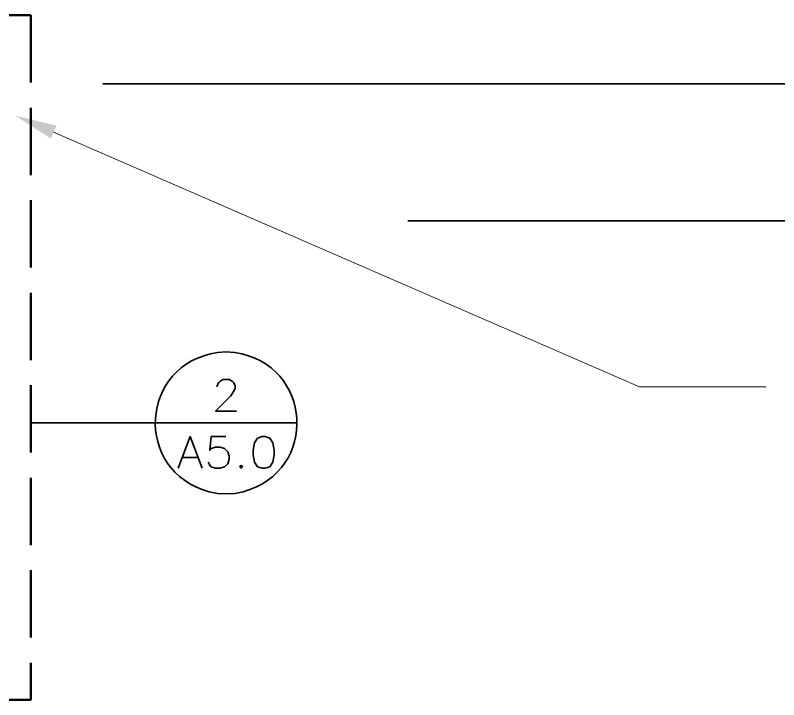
# Model space of a CAD drawing. Header units: inches. Extents: x 5 to 516, y -193 to 129.
# Drawn here: x 79.173 to 82.201, y -173.545 to -170.831 of the extents above; entities that cross this region are included whole.
import ezdxf

# ---------------------------------------------------------------- set-up
doc = ezdxf.new("R2010")
doc.units = ezdxf.units.IN
doc.header["$MEASUREMENT"] = 0
doc.linetypes.add('PDF_IMPORT', pattern=[1, 0.8, -0.2])
doc.layers.add('PDF8_Geometry', color=7, linetype='Continuous')
doc.layers.add('PDF8_Solid Fills', color=7, linetype='Continuous')

msp = doc.modelspace()

# ---------------------------------------------------------------- linework, layer by layer
at = {"layer": 'PDF8_Geometry', "linetype": 'PDF_IMPORT', "lineweight": 50, "ltscale": 0.333333}
msp.add_lwpolyline([(79.2344047, -170.8313381), (79.2344047, -173.5446696), (77.1744023, -173.5446697), (77.1744047, -170.831336), (79.2344025, -170.8313381)], dxfattribs=at)
at = {"layer": 'PDF8_Geometry', "lineweight": 35}
for points in [[(79.5199588, -171.1035594), (85.5788481, -171.1035594)], [(80.7299605, -171.6457822), (85.5788497, -171.6457822)], [(80.0432926, -172.1680034), (80.0088482, -172.1657812), (79.9755149, -172.1680034)], [(79.9732918, -172.3046704), (79.9732918, -172.2991148), (79.9799585, -172.2868926), (79.985514, -172.281337), (79.9977363, -172.2757815), (80.0210696, -172.2757815), (80.0332918, -172.281337), (80.0388474, -172.2868926), (80.0455141, -172.2991148), (80.0455141, -172.311337), (80.0388474, -172.3224481), (80.0277363, -172.3402259), (79.9677363, -172.4002259), (80.0510696, -172.4002259)], [(79.2344047, -172.4468936), (79.727738, -172.4468936)], [(80.2910703, -172.4468936), (79.7277369, -172.4468936)], [(79.818848, -172.6268931), (79.8666258, -172.5013375), (79.9144036, -172.6268931)], [(80.0088482, -172.501337), (79.9499593, -172.501337), (79.9444037, -172.5557814), (79.9499593, -172.5491147), (79.9677371, -172.5435592), (79.9855149, -172.5435592), (80.0032926, -172.5491147), (80.0155149, -172.561337), (80.0210704, -172.5791147), (80.0210704, -172.591337), (80.0155149, -172.6091147), (80.0032926, -172.621337), (79.9855149, -172.6268925), (79.9677371, -172.6268925), (79.9499593, -172.621337), (79.9444037, -172.6146703), (79.9377371, -172.6035592)], [(79.8366273, -172.5846703), (79.8966273, -172.5846703)], [(79.9421815, -172.7202257), (79.9755149, -172.7268924), (80.0088482, -172.7280035), (80.0432926, -172.7268924), (80.076626, -172.7202257)]]:
    msp.add_lwpolyline(points, dxfattribs=at)
at = {"layer": 'PDF8_Geometry', "lineweight": 15}
msp.add_lwpolyline([(79.3255144, -171.2946696), (81.6488479, -172.3046697), (82.148848, -172.3046697)], dxfattribs=at)
at = {"layer": 'PDF8_Geometry', "lineweight": 35}
for points in [[(80.1521814, -172.501337), (80.1344036, -172.5080036), (80.1221814, -172.5257814), (80.1166258, -172.5557814), (80.1166258, -172.5735592), (80.1221814, -172.6035592), (80.1344036, -172.621337), (80.1521814, -172.6268925), (80.1644036, -172.6268925), (80.1821814, -172.621337), (80.1944036, -172.6035592), (80.1999591, -172.5735592), (80.1999591, -172.5557814), (80.1944036, -172.5257814), (80.1821814, -172.5080036), (80.1644036, -172.501337)], [(80.068848, -172.6146702), (80.0632925, -172.6213369), (80.068848, -172.6268924), (80.0744036, -172.6213369)]]:
    msp.add_lwpolyline(points, close=True, dxfattribs=at)
for points in [[(79.9755149, -172.1680034), (79.6654222, -172.2140775), (79.6397556, -172.6372257), (79.9421815, -172.7202257)], [(80.076626, -172.7202257), (80.3790519, -172.6372257), (80.3533853, -172.2140775), (80.0432926, -172.1680034)]]:
    msp.add_open_spline(points, degree=3, dxfattribs=at)
at = {"layer": 'PDF8_Solid Fills', "lineweight": 50, "transparency": 33554559}
msp.add_solid([(79.314406, -171.3202275), (79.1732948, -171.2291164), (79.3366282, -171.2691164)], dxfattribs=at)

doc.saveas('drawing.dxf')
